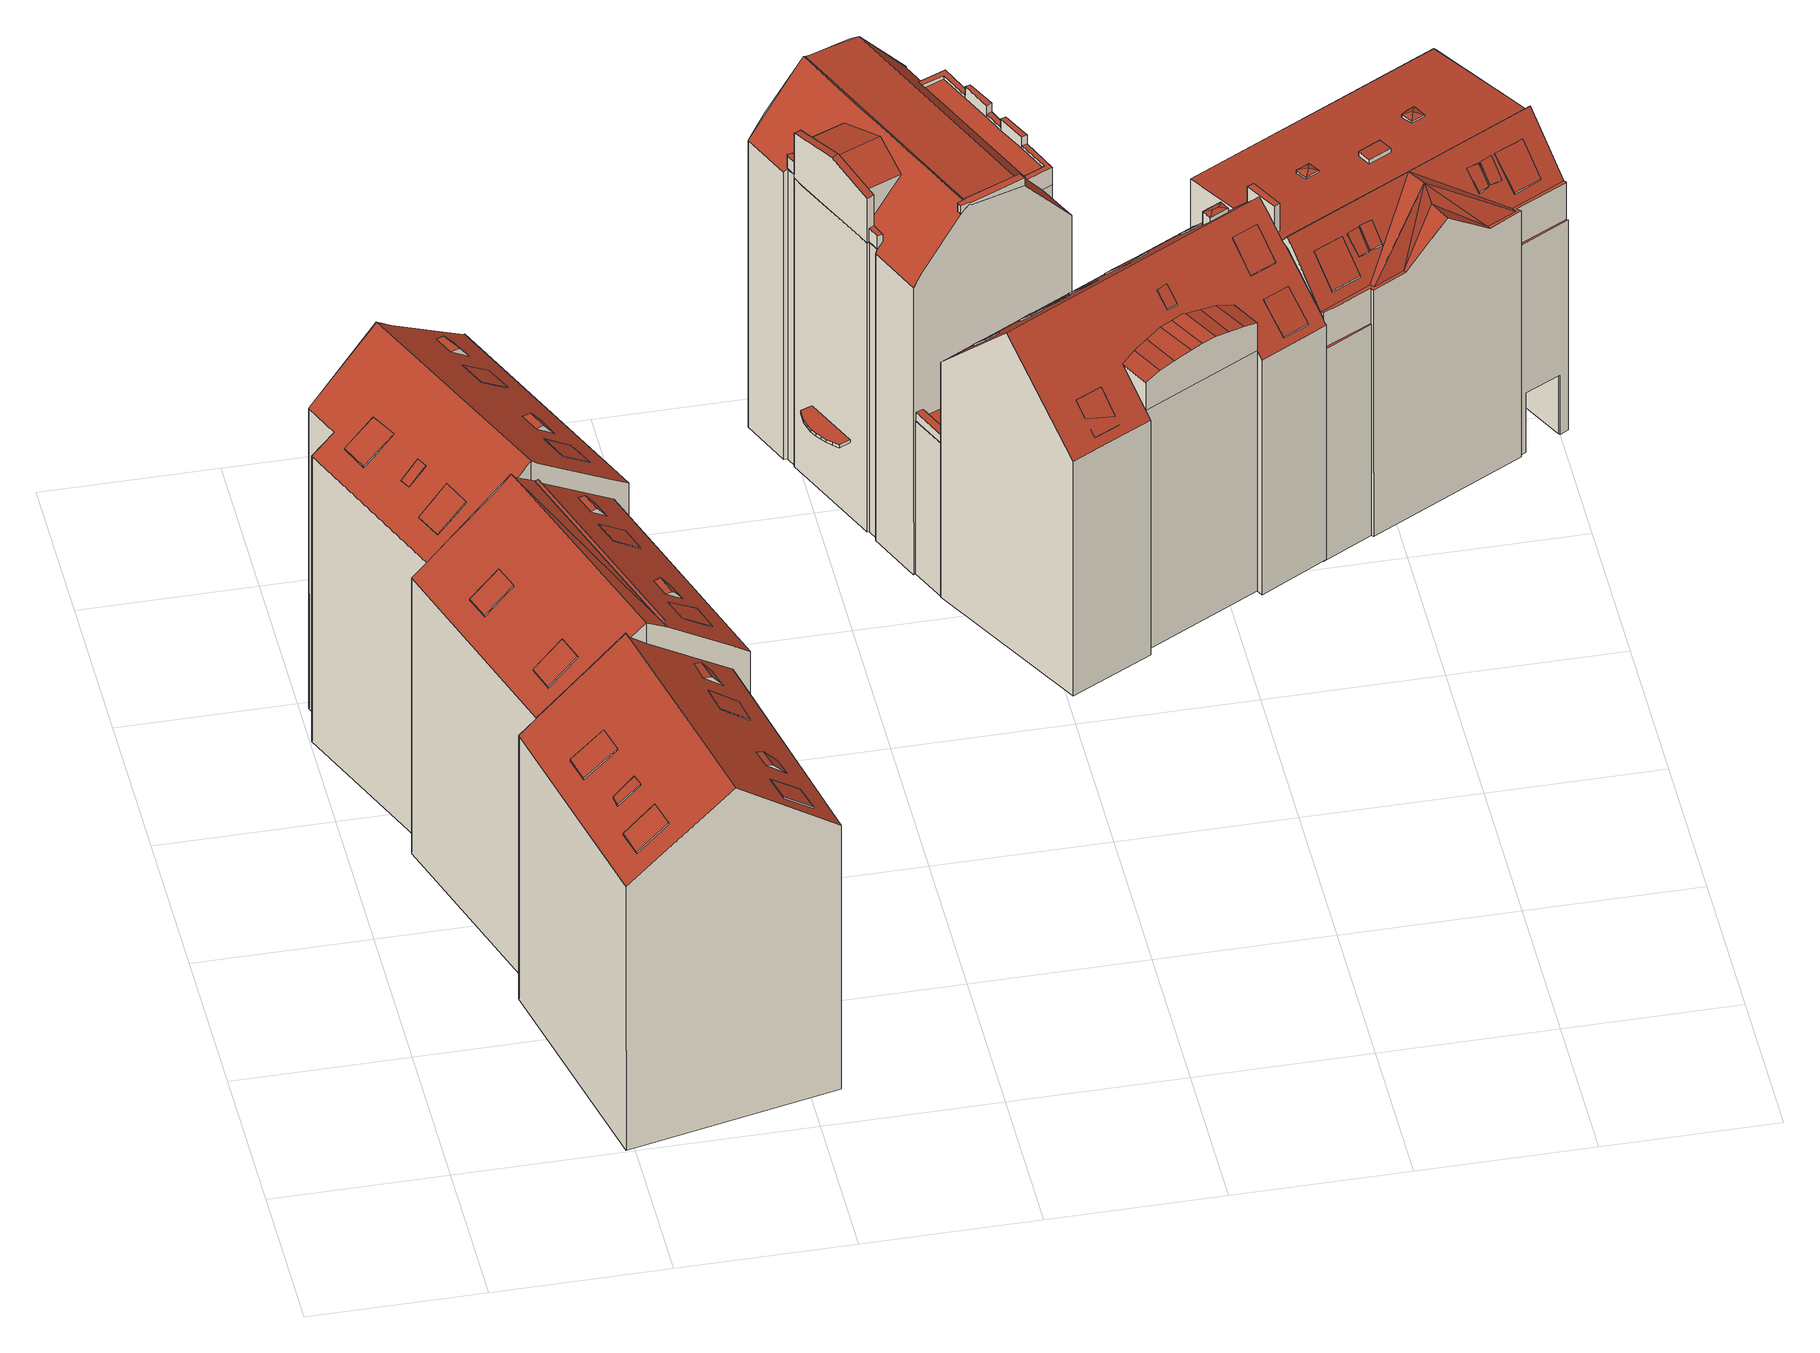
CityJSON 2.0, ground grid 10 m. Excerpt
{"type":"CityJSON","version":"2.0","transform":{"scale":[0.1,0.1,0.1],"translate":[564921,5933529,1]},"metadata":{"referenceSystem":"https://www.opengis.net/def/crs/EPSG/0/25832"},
"CityObjects":{
"building1":{"type":"Building","attributes":{"Grundfläche 2D":523.78,"Grundhöhe NN":1.44,"_sourceDataset":"Hamburg LoD3.0-HH Area 1 (2023), tile 6433","_sourceUrl":"https://suche.transparenz.hamburg.de/dataset/3d-gebaeudemodell-lod3-0-hh-hamburg5"},"children":["building1-1","building1-2","building1-3","building1-4","building1-5","building1-6","building1-7","building1-8","building1-9","building1-10","building1-11","building1-12","building1-13","building1-14","building1-15","building1-16","building1-17","building1-18","building1-19","building1-20","building1-21"],"geometry":[{"type":"Solid","lod":"3","boundaries":[[[[0,1,2,3,4,5]],[[6,7,8,9,10,5,4]],[[11,12,13,14,15,16,17,18]],[[19,20,21,15,14,22,23,24,25]],[[26,27,28,29,30,31]],[[26,31,32]],[[26,32,33,21,34,27]],[[35,36,37,38,7,39,40,3,41,34]],[[34,41,27]],[[3,40,4]],[[6,4,40,39]],[[6,39,7]],[[9,8,42,43]],[[44,10,9,43]],[[45,0,5,10,44]],[[46,1,0,45]],[[47,48,13,12,11,49]],[[50,22,14,13,48]],[[51,23,22,50]],[[52,24,23,51]],[[53,25,24,52]],[[21,33,15]],[[32,31,30,54,55,18,17,16,15,33]],[[49,11,18,55]],[[21,20,34]],[[35,34,20,19]],[[53,56,37,36,35,19,25]],[[38,37,56,42,8]],[[38,8,7]],[[3,2,41]],[[46,57,29,28,27,41,2,1]],[[54,30,29,57]],[[52,51,50,48,47,49,55,54,57,46,45,44,43,42,56,53]]]],"semantics":{"surfaces":[{"type":"RoofSurface"},{"type":"WallSurface"},{"type":"GroundSurface"}],"values":[[0,0,0,0,0,0,0,0,0,1,1,1,1,1,1,1,1,1,1,1,1,1,1,1,1,1,1,1,1,1,1,1,2]]}}]},
"building1-1":{"type":"BuildingInstallation","attributes":{"relationToConstruction":"outside","_sourceDataset":"Hamburg LoD3.0-HH Area 1 (2023), tile 6433","_sourceUrl":"https://suche.transparenz.hamburg.de/dataset/3d-gebaeudemodell-lod3-0-hh-hamburg5"},"parents":["building1"],"geometry":[{"type":"MultiSurface","lod":"3","boundaries":[[[58,59,60,61]],[[62,63,60,59]],[[60,63,64,61]],[[61,64,65,58]],[[58,65,62,59]]],"semantics":{"surfaces":[{"type":"RoofSurface"},{"type":"WallSurface"}],"values":[0,1,1,1,1]}}]},
"building1-2":{"type":"BuildingInstallation","attributes":{"relationToConstruction":"outside","_sourceDataset":"Hamburg LoD3.0-HH Area 1 (2023), tile 6433","_sourceUrl":"https://suche.transparenz.hamburg.de/dataset/3d-gebaeudemodell-lod3-0-hh-hamburg5"},"parents":["building1"],"geometry":[{"type":"MultiSurface","lod":"3","boundaries":[[[66,67,68,69]],[[70,69,68,71]],[[72,67,66,73]],[[73,66,69,70]],[[71,68,67,72]]],"semantics":{"surfaces":[{"type":"RoofSurface"},{"type":"WallSurface"}],"values":[0,1,1,1,1]}}]},
"building1-3":{"type":"BuildingInstallation","attributes":{"relationToConstruction":"outside","_sourceDataset":"Hamburg LoD3.0-HH Area 1 (2023), tile 6433","_sourceUrl":"https://suche.transparenz.hamburg.de/dataset/3d-gebaeudemodell-lod3-0-hh-hamburg5"},"parents":["building1"],"geometry":[{"type":"MultiSurface","lod":"3","boundaries":[[[74,75,76,77]],[[78,74,77,79]],[[80,75,74,78]],[[81,76,75,80]],[[79,77,76,81]]],"semantics":{"surfaces":[{"type":"RoofSurface"},{"type":"WallSurface"}],"values":[0,1,1,1,1]}}]},
"building1-4":{"type":"BuildingInstallation","attributes":{"relationToConstruction":"outside","_sourceDataset":"Hamburg LoD3.0-HH Area 1 (2023), tile 6433","_sourceUrl":"https://suche.transparenz.hamburg.de/dataset/3d-gebaeudemodell-lod3-0-hh-hamburg5"},"parents":["building1"],"geometry":[{"type":"MultiSurface","lod":"3","boundaries":[[[82,83,84,85]],[[86,82,85,87]],[[88,83,82,86]],[[89,84,83,88]],[[87,85,84,89]]],"semantics":{"surfaces":[{"type":"RoofSurface"},{"type":"WallSurface"}],"values":[0,1,1,1,1]}}]},
"building1-5":{"type":"BuildingInstallation","attributes":{"relationToConstruction":"outside","_sourceDataset":"Hamburg LoD3.0-HH Area 1 (2023), tile 6433","_sourceUrl":"https://suche.transparenz.hamburg.de/dataset/3d-gebaeudemodell-lod3-0-hh-hamburg5"},"parents":["building1"],"geometry":[{"type":"MultiSurface","lod":"3","boundaries":[[[90,91,92,93]],[[94,90,93,95]],[[96,91,90,94]],[[97,92,91,96]],[[95,93,92,97]]],"semantics":{"surfaces":[{"type":"RoofSurface"},{"type":"WallSurface"}],"values":[0,1,1,1,1]}}]},
"building1-6":{"type":"BuildingInstallation","attributes":{"relationToConstruction":"outside","_sourceDataset":"Hamburg LoD3.0-HH Area 1 (2023), tile 6433","_sourceUrl":"https://suche.transparenz.hamburg.de/dataset/3d-gebaeudemodell-lod3-0-hh-hamburg5"},"parents":["building1"],"geometry":[{"type":"MultiSurface","lod":"3","boundaries":[[[98,99,100,101]],[[102,100,99,103]],[[98,103,99]],[[102,104,101,100]]],"semantics":{"surfaces":[{"type":"RoofSurface"},{"type":"WallSurface"}],"values":[0,0,1,1]}}]},
"building1-7":{"type":"BuildingInstallation","attributes":{"relationToConstruction":"outside","_sourceDataset":"Hamburg LoD3.0-HH Area 1 (2023), tile 6433","_sourceUrl":"https://suche.transparenz.hamburg.de/dataset/3d-gebaeudemodell-lod3-0-hh-hamburg5"},"parents":["building1"],"geometry":[{"type":"MultiSurface","lod":"3","boundaries":[[[105,106,107,108]],[[109,107,106,110]],[[109,108,107]],[[105,110,106]]],"semantics":{"surfaces":[{"type":"RoofSurface"},{"type":"WallSurface"}],"values":[0,0,1,1]}}]},
"building1-8":{"type":"BuildingInstallation","attributes":{"relationToConstruction":"outside","_sourceDataset":"Hamburg LoD3.0-HH Area 1 (2023), tile 6433","_sourceUrl":"https://suche.transparenz.hamburg.de/dataset/3d-gebaeudemodell-lod3-0-hh-hamburg5"},"parents":["building1"],"geometry":[{"type":"MultiSurface","lod":"3","boundaries":[[[111,112,113,114]],[[115,113,112,116]],[[117,111,114,118]],[[116,112,111,117]],[[118,114,113,115]]],"semantics":{"surfaces":[{"type":"RoofSurface"},{"type":"WallSurface"}],"values":[0,1,1,1,1]}}]},
"building1-9":{"type":"BuildingInstallation","attributes":{"relationToConstruction":"outside","_sourceDataset":"Hamburg LoD3.0-HH Area 1 (2023), tile 6433","_sourceUrl":"https://suche.transparenz.hamburg.de/dataset/3d-gebaeudemodell-lod3-0-hh-hamburg5"},"parents":["building1"],"geometry":[{"type":"MultiSurface","lod":"3","boundaries":[[[119,120,121,122,123]],[[124,121,120,125]],[[123,126,125,120,119]],[[122,121,124]]],"semantics":{"surfaces":[{"type":"RoofSurface"},{"type":"WallSurface"}],"values":[0,0,1,1]}}]},
"building1-10":{"type":"BuildingInstallation","attributes":{"relationToConstruction":"outside","_sourceDataset":"Hamburg LoD3.0-HH Area 1 (2023), tile 6433","_sourceUrl":"https://suche.transparenz.hamburg.de/dataset/3d-gebaeudemodell-lod3-0-hh-hamburg5"},"parents":["building1"],"geometry":[{"type":"MultiSurface","lod":"3","boundaries":[[[127,128,129,130]],[[131,129,128,132]],[[131,130,129]],[[127,132,128]]],"semantics":{"surfaces":[{"type":"RoofSurface"},{"type":"WallSurface"}],"values":[0,0,1,1]}}]},
"building1-11":{"type":"BuildingInstallation","attributes":{"relationToConstruction":"outside","_sourceDataset":"Hamburg LoD3.0-HH Area 1 (2023), tile 6433","_sourceUrl":"https://suche.transparenz.hamburg.de/dataset/3d-gebaeudemodell-lod3-0-hh-hamburg5"},"parents":["building1"],"geometry":[{"type":"MultiSurface","lod":"3","boundaries":[[[133,134,135,136]],[[137,133,136,138]],[[139,134,133,137]],[[140,135,134,139]],[[138,136,135,140]]],"semantics":{"surfaces":[{"type":"RoofSurface"},{"type":"WallSurface"}],"values":[0,1,1,1,1]}}]},
"building1-12":{"type":"BuildingInstallation","attributes":{"relationToConstruction":"outside","_sourceDataset":"Hamburg LoD3.0-HH Area 1 (2023), tile 6433","_sourceUrl":"https://suche.transparenz.hamburg.de/dataset/3d-gebaeudemodell-lod3-0-hh-hamburg5"},"parents":["building1"],"geometry":[{"type":"MultiSurface","lod":"3","boundaries":[[[141,142,143,144,145,146]],[[147,141,146,145,148]],[[141,147,149,142]],[[150,151,144,143,142,149]],[[144,151,148,145]]],"semantics":{"surfaces":[{"type":"RoofSurface"},{"type":"WallSurface"}],"values":[0,1,1,1,1]}}]},
"building1-13":{"type":"BuildingInstallation","attributes":{"relationToConstruction":"outside","_sourceDataset":"Hamburg LoD3.0-HH Area 1 (2023), tile 6433","_sourceUrl":"https://suche.transparenz.hamburg.de/dataset/3d-gebaeudemodell-lod3-0-hh-hamburg5"},"parents":["building1"],"geometry":[{"type":"MultiSurface","lod":"3","boundaries":[[[152,153,154,155]],[[156,152,155,157]],[[158,153,152,156]],[[159,154,153,158]],[[157,155,154,159]]],"semantics":{"surfaces":[{"type":"RoofSurface"},{"type":"WallSurface"}],"values":[0,1,1,1,1]}}]},
"building1-14":{"type":"BuildingInstallation","attributes":{"relationToConstruction":"outside","_sourceDataset":"Hamburg LoD3.0-HH Area 1 (2023), tile 6433","_sourceUrl":"https://suche.transparenz.hamburg.de/dataset/3d-gebaeudemodell-lod3-0-hh-hamburg5"},"parents":["building1"],"geometry":[{"type":"MultiSurface","lod":"3","boundaries":[[[160,161,162,163]],[[164,160,163,165]],[[166,161,160,164]],[[167,162,161,166]],[[162,167,165,163]]],"semantics":{"surfaces":[{"type":"RoofSurface"},{"type":"WallSurface"}],"values":[0,1,1,1,1]}}]},
"building1-15":{"type":"BuildingInstallation","attributes":{"relationToConstruction":"outside","_sourceDataset":"Hamburg LoD3.0-HH Area 1 (2023), tile 6433","_sourceUrl":"https://suche.transparenz.hamburg.de/dataset/3d-gebaeudemodell-lod3-0-hh-hamburg5"},"parents":["building1"],"geometry":[{"type":"MultiSurface","lod":"3","boundaries":[[[168,169,170,171]],[[172,170,169,173]],[[172,171,170]],[[168,173,169]]],"semantics":{"surfaces":[{"type":"RoofSurface"},{"type":"WallSurface"}],"values":[0,0,1,1]}}]},
"building1-16":{"type":"BuildingInstallation","attributes":{"relationToConstruction":"outside","_sourceDataset":"Hamburg LoD3.0-HH Area 1 (2023), tile 6433","_sourceUrl":"https://suche.transparenz.hamburg.de/dataset/3d-gebaeudemodell-lod3-0-hh-hamburg5"},"parents":["building1"],"geometry":[{"type":"MultiSurface","lod":"3","boundaries":[[[174,175,176,177]],[[178,174,177,179]],[[174,178,180,175]],[[181,176,175,180]],[[176,181,179,177]]],"semantics":{"surfaces":[{"type":"RoofSurface"},{"type":"WallSurface"}],"values":[0,1,1,1,1]}}]},
"building1-17":{"type":"BuildingInstallation","attributes":{"relationToConstruction":"outside","_sourceDataset":"Hamburg LoD3.0-HH Area 1 (2023), tile 6433","_sourceUrl":"https://suche.transparenz.hamburg.de/dataset/3d-gebaeudemodell-lod3-0-hh-hamburg5"},"parents":["building1"],"geometry":[{"type":"MultiSurface","lod":"3","boundaries":[[[182,183,32,26]],[[32,183,31]],[[184,182,26,185]],[[31,183,182,184]]],"semantics":{"surfaces":[{"type":"RoofSurface"},{"type":"WallSurface"}],"values":[0,1,1,1]}}]},
"building1-18":{"type":"BuildingInstallation","attributes":{"relationToConstruction":"outside","_sourceDataset":"Hamburg LoD3.0-HH Area 1 (2023), tile 6433","_sourceUrl":"https://suche.transparenz.hamburg.de/dataset/3d-gebaeudemodell-lod3-0-hh-hamburg5"},"parents":["building1"],"geometry":[{"type":"MultiSurface","lod":"3","boundaries":[[[186,187,188,189,190]],[[188,191,192,189]],[[186,193,194,187]],[[195,191,188,187,194]],[[196,193,186,190,189,192]]],"semantics":{"surfaces":[{"type":"RoofSurface"},{"type":"WallSurface"}],"values":[0,1,1,1,1]}}]},
"building1-19":{"type":"BuildingInstallation","attributes":{"relationToConstruction":"outside","_sourceDataset":"Hamburg LoD3.0-HH Area 1 (2023), tile 6433","_sourceUrl":"https://suche.transparenz.hamburg.de/dataset/3d-gebaeudemodell-lod3-0-hh-hamburg5"},"parents":["building1"],"geometry":[{"type":"MultiSurface","lod":"3","boundaries":[[[197,198,199,200]],[[201,202,199,198,203]],[[199,202,204,200]],[[205,206,197,200,204]],[[197,206,203,198]]],"semantics":{"surfaces":[{"type":"RoofSurface"},{"type":"WallSurface"}],"values":[0,1,1,1,1]}}]},
"building1-20":{"type":"BuildingInstallation","attributes":{"relationToConstruction":"outside","_sourceDataset":"Hamburg LoD3.0-HH Area 1 (2023), tile 6433","_sourceUrl":"https://suche.transparenz.hamburg.de/dataset/3d-gebaeudemodell-lod3-0-hh-hamburg5"},"parents":["building1"],"geometry":[{"type":"MultiSurface","lod":"3","boundaries":[[[207,208,209,210]],[[208,211,212,213,209]],[[214,212,211,208,207]],[[215,210,209,213]]],"semantics":{"surfaces":[{"type":"RoofSurface"},{"type":"WallSurface"}],"values":[0,0,1,1]}}]},
"building1-21":{"type":"BuildingInstallation","attributes":{"relationToConstruction":"outside","_sourceDataset":"Hamburg LoD3.0-HH Area 1 (2023), tile 6433","_sourceUrl":"https://suche.transparenz.hamburg.de/dataset/3d-gebaeudemodell-lod3-0-hh-hamburg5"},"parents":["building1"],"geometry":[{"type":"MultiSurface","lod":"3","boundaries":[[[216,217,218,219]],[[220,216,219,221]],[[222,217,216,220]],[[223,218,217,222]],[[221,219,218,223]]],"semantics":{"surfaces":[{"type":"RoofSurface"},{"type":"WallSurface"}],"values":[0,1,1,1,1]}}]},
"building2":{"type":"Building","attributes":{"Grundfläche 2D":174.72,"Grundhöhe NN":6.78,"_sourceDataset":"Hamburg LoD3.0-HH Area 1 (2023), tile 6433","_sourceUrl":"https://suche.transparenz.hamburg.de/dataset/3d-gebaeudemodell-lod3-0-hh-hamburg5"},"children":["building2-1","building2-2","building2-3","building2-4","building2-5","building2-6","building2-7","building2-8","building2-9","building2-10","building2-11","building2-12"],"geometry":[{"type":"MultiSurface","lod":"3","boundaries":[[[224,225,226,227]],[[227,226,228,229]],[[230,231,232,233,234,235,236,237,238]],[[239,240,241,242,243,244,245,246,247,248]],[[249,250,251,252,253,254,235,234,255,256,257,258]],[[249,259,260,261,262,263,251,250]],[[263,262,264,262]],[[261,265,266,267,264,262]],[[268,269,270,271,272,273,274,275,276,277,278,279,280,264,267,266,265,281,282,283,284],[229,285,286,224,227]],[[279,263,262,264,280]],[[285,229,228]],[[286,225,224]],[[255,287,288,256]],[[287,289,290,288]],[[291,257,256,292]],[[293,294,260,259,249,258,257,291]],[[295,296,265,261,260,294]],[[297,298,282,281,265,296]],[[299,283,282,298]],[[300,284,283,299]],[[301,268,284,300]],[[302,269,268,301]],[[303,272,271,270,269,302]],[[304,273,272,303]],[[305,274,273,304]],[[306,275,274,305]],[[307,276,275,306]],[[308,247,246,245,244,243,242,309,310,252,251,263,279,278,277,276,307]],[[311,253,252,310]],[[312,313,253,311]],[[314,288,290,315,316,317,313,312]],[[292,256,288,314]],[[318,248,247,308]],[[319,241,240,239,248,318]],[[309,242,241,319]],[[307,306,305,304,303,302,301,300,299,298,297,296,295,294,293,291,292,314,312,311,310,309,319,318,308]]],"semantics":{"surfaces":[{"type":"RoofSurface"},{"type":"WallSurface"},{"type":"GroundSurface"}],"values":[0,0,0,0,0,0,0,0,0,0,1,1,1,1,1,1,1,1,1,1,1,1,1,1,1,1,1,1,1,1,1,1,1,1,1,2]}}]},
"building2-1":{"type":"BuildingInstallation","attributes":{"relationToConstruction":"outside","_sourceDataset":"Hamburg LoD3.0-HH Area 1 (2023), tile 6433","_sourceUrl":"https://suche.transparenz.hamburg.de/dataset/3d-gebaeudemodell-lod3-0-hh-hamburg5"},"parents":["building2"],"geometry":[{"type":"MultiSurface","lod":"3","boundaries":[[[320,321,322,323,324]],[[325,324,323,326,327]],[[323,322,269,270,271,272,326]],[[272,273,328,329,325,327,326]],[[228,226,225,286,330,331,320,324,325,329,332,285]],[[320,331,333,268,269,322,321]]],"semantics":{"surfaces":[{"type":"RoofSurface"},{"type":"WallSurface"}],"values":[0,0,1,1,1,1]}}]},
"building2-2":{"type":"BuildingInstallation","attributes":{"relationToConstruction":"outside","_sourceDataset":"Hamburg LoD3.0-HH Area 1 (2023), tile 6433","_sourceUrl":"https://suche.transparenz.hamburg.de/dataset/3d-gebaeudemodell-lod3-0-hh-hamburg5"},"parents":["building2"],"geometry":[{"type":"MultiSurface","lod":"3","boundaries":[[[334,335,336,337,338,339,340,341]],[[336,251,250,337]],[[337,250,262,338]],[[280,342,340,339,338,262]],[[340,342,278,341]],[[341,278,279,263,251,336,335,334]]],"semantics":{"surfaces":[{"type":"RoofSurface"},{"type":"WallSurface"}],"values":[0,1,1,1,1,1]}}]},
"building2-3":{"type":"BuildingInstallation","attributes":{"relationToConstruction":"outside","_sourceDataset":"Hamburg LoD3.0-HH Area 1 (2023), tile 6433","_sourceUrl":"https://suche.transparenz.hamburg.de/dataset/3d-gebaeudemodell-lod3-0-hh-hamburg5"},"parents":["building2"],"geometry":[{"type":"MultiSurface","lod":"3","boundaries":[[[343,344,345,346,347,348,349]],[[237,344,343,238]],[[236,235,346,345,344,237]],[[348,347,254,253,313]],[[313,317,349,348]]],"semantics":{"surfaces":[{"type":"RoofSurface"},{"type":"WallSurface"}],"values":[0,1,1,1,1]}}]},
"building2-4":{"type":"BuildingInstallation","attributes":{"relationToConstruction":"outside","_sourceDataset":"Hamburg LoD3.0-HH Area 1 (2023), tile 6433","_sourceUrl":"https://suche.transparenz.hamburg.de/dataset/3d-gebaeudemodell-lod3-0-hh-hamburg5"},"parents":["building2"],"geometry":[{"type":"MultiSurface","lod":"3","boundaries":[[[350,351,352,353]],[[351,350,316,315]],[[230,353,352,231]]],"semantics":{"surfaces":[{"type":"RoofSurface"},{"type":"WallSurface"}],"values":[0,1,1]}}]},
"building2-5":{"type":"BuildingInstallation","attributes":{"relationToConstruction":"outside","_sourceDataset":"Hamburg LoD3.0-HH Area 1 (2023), tile 6433","_sourceUrl":"https://suche.transparenz.hamburg.de/dataset/3d-gebaeudemodell-lod3-0-hh-hamburg5"},"parents":["building2"],"geometry":[{"type":"MultiSurface","lod":"3","boundaries":[[[354,355,356,357]],[[358,232,231,352,354,357]],[[354,352,351,355]],[[351,315,290,289,359,356,355]],[[356,359,358,357]]],"semantics":{"surfaces":[{"type":"RoofSurface"},{"type":"WallSurface"}],"values":[0,1,1,1,1]}}]},
"building2-6":{"type":"BuildingInstallation","attributes":{"relationToConstruction":"outside","_sourceDataset":"Hamburg LoD3.0-HH Area 1 (2023), tile 6433","_sourceUrl":"https://suche.transparenz.hamburg.de/dataset/3d-gebaeudemodell-lod3-0-hh-hamburg5"},"parents":["building2"],"geometry":[{"type":"MultiSurface","lod":"3","boundaries":[[[360,329,328,361]],[[273,274,361,328]],[[362,360,361,274]],[[360,362,332,329]]],"semantics":{"surfaces":[{"type":"RoofSurface"},{"type":"WallSurface"}],"values":[0,1,1,1]}}]},
"building2-7":{"type":"BuildingInstallation","attributes":{"relationToConstruction":"outside","_sourceDataset":"Hamburg LoD3.0-HH Area 1 (2023), tile 6433","_sourceUrl":"https://suche.transparenz.hamburg.de/dataset/3d-gebaeudemodell-lod3-0-hh-hamburg5"},"parents":["building2"],"geometry":[{"type":"MultiSurface","lod":"3","boundaries":[[[363,364,365,366]],[[353,230,238,343,363,366]],[[363,343,349,364]],[[350,365,364,349,317,316]],[[365,350,353,366]]],"semantics":{"surfaces":[{"type":"RoofSurface"},{"type":"WallSurface"}],"values":[0,1,1,1,1]}}]},
"building2-8":{"type":"BuildingInstallation","attributes":{"relationToConstruction":"outside","_sourceDataset":"Hamburg LoD3.0-HH Area 1 (2023), tile 6433","_sourceUrl":"https://suche.transparenz.hamburg.de/dataset/3d-gebaeudemodell-lod3-0-hh-hamburg5"},"parents":["building2"],"geometry":[{"type":"MultiSurface","lod":"3","boundaries":[[[359,367,368,369,370,358]],[[359,289,287,367]],[[367,287,255,368]],[[233,370,369,234]],[[232,358,370,233]]],"semantics":{"surfaces":[{"type":"RoofSurface"},{"type":"WallSurface"}],"values":[0,1,1,1,1]}}]},
"building2-9":{"type":"BuildingInstallation","attributes":{"relationToConstruction":"outside","_sourceDataset":"Hamburg LoD3.0-HH Area 1 (2023), tile 6433","_sourceUrl":"https://suche.transparenz.hamburg.de/dataset/3d-gebaeudemodell-lod3-0-hh-hamburg5"},"parents":["building2"],"geometry":[{"type":"MultiSurface","lod":"3","boundaries":[[[371,372,373,374]],[[374,240,241,371]],[[371,241,242,372]],[[372,242,243,373]],[[240,374,373,243]]],"semantics":{"surfaces":[{"type":"RoofSurface"},{"type":"WallSurface"}],"values":[0,1,1,1,1]}}]},
"building2-10":{"type":"BuildingInstallation","attributes":{"relationToConstruction":"outside","_sourceDataset":"Hamburg LoD3.0-HH Area 1 (2023), tile 6433","_sourceUrl":"https://suche.transparenz.hamburg.de/dataset/3d-gebaeudemodell-lod3-0-hh-hamburg5"},"parents":["building2"],"geometry":[{"type":"MultiSurface","lod":"3","boundaries":[[[375,376,377,378]],[[378,248,239,375]],[[375,239,246,376]],[[376,246,247,377]],[[377,247,248,378]]],"semantics":{"surfaces":[{"type":"RoofSurface"},{"type":"WallSurface"}],"values":[0,1,1,1,1]}}]},
"building2-11":{"type":"BuildingInstallation","attributes":{"relationToConstruction":"outside","_sourceDataset":"Hamburg LoD3.0-HH Area 1 (2023), tile 6433","_sourceUrl":"https://suche.transparenz.hamburg.de/dataset/3d-gebaeudemodell-lod3-0-hh-hamburg5"},"parents":["building2"],"geometry":[{"type":"MultiSurface","lod":"3","boundaries":[[[379,380,381,333,331]],[[382,380,379,383]],[[380,382,284,268,333,381]],[[383,379,331,330]]],"semantics":{"surfaces":[{"type":"RoofSurface"},{"type":"WallSurface"}],"values":[0,1,1,1]}}]},
"building2-12":{"type":"BuildingInstallation","attributes":{"relationToConstruction":"outside","_sourceDataset":"Hamburg LoD3.0-HH Area 1 (2023), tile 6433","_sourceUrl":"https://suche.transparenz.hamburg.de/dataset/3d-gebaeudemodell-lod3-0-hh-hamburg5"},"parents":["building2"],"geometry":[{"type":"MultiSurface","lod":"3","boundaries":[[[384,385,386,387,388,389,390,391,392,393,394,395]],[[396,385,384,397]],[[398,386,385,396]],[[399,387,386,398]],[[400,388,387,399]],[[401,389,388,400]],[[402,390,389,401]],[[403,391,390,402]],[[404,392,391,403]],[[405,393,392,404]],[[406,394,393,405]],[[407,395,394,406]],[[397,384,395,407]],[[403,402,401,400,399,398,396,397,407,406,405,404]]],"semantics":{"surfaces":[{"type":"RoofSurface"},{"type":"WallSurface"},{"type":"OuterCeilingSurface"}],"values":[0,1,1,1,1,1,1,1,1,1,1,1,1,2]}}]},
"building3":{"type":"Building","attributes":{"Grundfläche 2D":187.2,"Grundhöhe NN":6.89,"_sourceDataset":"Hamburg LoD3.0-HH Area 1 (2023), tile 6433","_sourceUrl":"https://suche.transparenz.hamburg.de/dataset/3d-gebaeudemodell-lod3-0-hh-hamburg5"},"children":["building3-1","building3-2","building3-3","building3-4","building3-5","building3-6","building3-7","building3-8","building3-9","building3-10","building3-11"],"geometry":[{"type":"Solid","lod":"3","boundaries":[[[[408,409,410,411]],[[412,413,409,408]],[[414,415,413,412]],[[416,417,415,414,418]],[[419,420,417,416]],[[421,422,420,419]],[[423,424,422,421]],[[425,426,424,423]],[[418,414,412,408,411,427,428,429,430,431,432,433,434,435,436,437,438,439,440,441,425,423,421,419,416]],[[438,437,442,443]],[[410,427,411]],[[425,441,426]],[[409,413,415,417,420,422,424,426,441,427,410]],[[444,439,438,443,445]],[[446,440,439,444]],[[447,441,440,446]],[[448,427,441,447]],[[449,428,427,448]],[[450,431,430,429,428,449]],[[451,452,453,454,455,456,442,437,436,435,434,433,432,431,450]],[[445,443,442,456]],[[447,446,444,445,456,455,454,453,452,451,450,449,448]]]],"semantics":{"surfaces":[{"type":"RoofSurface"},{"type":"WallSurface"},{"type":"GroundSurface"}],"values":[[0,0,0,0,0,0,0,0,0,0,1,1,1,1,1,1,1,1,1,1,1,2]]}}]},
"building3-1":{"type":"BuildingInstallation","attributes":{"relationToConstruction":"outside","_sourceDataset":"Hamburg LoD3.0-HH Area 1 (2023), tile 6433","_sourceUrl":"https://suche.transparenz.hamburg.de/dataset/3d-gebaeudemodell-lod3-0-hh-hamburg5"},"parents":["building3"],"geometry":[{"type":"MultiSurface","lod":"3","boundaries":[[[457,458,459,460]],[[461,459,458,462]],[[463,457,460,464]],[[464,460,459,461]],[[462,458,457,463]]],"semantics":{"surfaces":[{"type":"RoofSurface"},{"type":"WallSurface"}],"values":[0,1,1,1,1]}}]},
"building3-2":{"type":"BuildingInstallation","attributes":{"relationToConstruction":"outside","_sourceDataset":"Hamburg LoD3.0-HH Area 1 (2023), tile 6433","_sourceUrl":"https://suche.transparenz.hamburg.de/dataset/3d-gebaeudemodell-lod3-0-hh-hamburg5"},"parents":["building3"],"geometry":[{"type":"MultiSurface","lod":"3","boundaries":[[[465,466,467,468,469,470,471]],[[469,472,473,470]],[[473,474,475,465,471,470]],[[476,467,466,465,475,477]],[[467,476,472,469,468]]],"semantics":{"surfaces":[{"type":"RoofSurface"},{"type":"WallSurface"}],"values":[0,1,1,1,1]}}]},
"building3-3":{"type":"BuildingInstallation","attributes":{"relationToConstruction":"outside","_sourceDataset":"Hamburg LoD3.0-HH Area 1 (2023), tile 6433","_sourceUrl":"https://suche.transparenz.hamburg.de/dataset/3d-gebaeudemodell-lod3-0-hh-hamburg5"},"parents":["building3"],"geometry":[{"type":"MultiSurface","lod":"3","boundaries":[[[478,479,480,481]],[[481,482,483,478]],[[482,481,480,484]],[[485,479,478,483]],[[479,485,484,480]]],"semantics":{"surfaces":[{"type":"RoofSurface"},{"type":"WallSurface"}],"values":[0,1,1,1,1]}}]},
"building3-4":{"type":"BuildingInstallation","attributes":{"relationToConstruction":"outside","_sourceDataset":"Hamburg LoD3.0-HH Area 1 (2023), tile 6433","_sourceUrl":"https://suche.transparenz.hamburg.de/dataset/3d-gebaeudemodell-lod3-0-hh-hamburg5"},"parents":["building3"],"geometry":[{"type":"MultiSurface","lod":"3","boundaries":[[[486,487,488,489]],[[489,488,490]],[[491,487,486]],[[490,488,487,491]],[[492,486,489,493]],[[494,491,486,492]],[[495,490,491,494]],[[493,489,490,495]]],"semantics":{"surfaces":[{"type":"RoofSurface"},{"type":"WallSurface"}],"values":[0,0,0,0,1,1,1,1]}}]},
"building3-5":{"type":"BuildingInstallation","attributes":{"relationToConstruction":"outside","_sourceDataset":"Hamburg LoD3.0-HH Area 1 (2023), tile 6433","_sourceUrl":"https://suche.transparenz.hamburg.de/dataset/3d-gebaeudemodell-lod3-0-hh-hamburg5"},"parents":["building3"],"geometry":[{"type":"MultiSurface","lod":"3","boundaries":[[[496,497,498,499]],[[500,497,496,501]],[[501,496,499,502]],[[498,497,500,503]],[[502,499,498,503]]],"semantics":{"surfaces":[{"type":"RoofSurface"},{"type":"WallSurface"}],"values":[0,1,1,1,1]}}]},
"building3-6":{"type":"BuildingInstallation","attributes":{"relationToConstruction":"outside","_sourceDataset":"Hamburg LoD3.0-HH Area 1 (2023), tile 6433","_sourceUrl":"https://suche.transparenz.hamburg.de/dataset/3d-gebaeudemodell-lod3-0-hh-hamburg5"},"parents":["building3"],"geometry":[{"type":"MultiSurface","lod":"3","boundaries":[[[504,505,506,507]],[[508,505,504,509]],[[509,504,507,510]],[[511,506,505,508]],[[510,507,506,511]]],"semantics":{"surfaces":[{"type":"RoofSurface"},{"type":"WallSurface"}],"values":[0,1,1,1,1]}}]},
"building3-7":{"type":"BuildingInstallation","attributes":{"relationToConstruction":"outside","_sourceDataset":"Hamburg LoD3.0-HH Area 1 (2023), tile 6433","_sourceUrl":"https://suche.transparenz.hamburg.de/dataset/3d-gebaeudemodell-lod3-0-hh-hamburg5"},"parents":["building3"],"geometry":[{"type":"MultiSurface","lod":"3","boundaries":[[[512,513,514,515]],[[516,512,515,517]],[[518,513,512,516]],[[519,514,513,518]],[[517,515,514,519]]],"semantics":{"surfaces":[{"type":"RoofSurface"},{"type":"WallSurface"}],"values":[0,1,1,1,1]}}]},
"building3-8":{"type":"BuildingInstallation","attributes":{"relationToConstruction":"outside","_sourceDataset":"Hamburg LoD3.0-HH Area 1 (2023), tile 6433","_sourceUrl":"https://suche.transparenz.hamburg.de/dataset/3d-gebaeudemodell-lod3-0-hh-hamburg5"},"parents":["building3"],"geometry":[{"type":"MultiSurface","lod":"3","boundaries":[[[520,521,522,523]],[[524,520,523,525]],[[526,521,520,524]],[[527,522,521,526]],[[525,523,522,527]]],"semantics":{"surfaces":[{"type":"RoofSurface"},{"type":"WallSurface"}],"values":[0,1,1,1,1]}}]},
"building3-9":{"type":"BuildingInstallation","attributes":{"relationToConstruction":"outside","_sourceDataset":"Hamburg LoD3.0-HH Area 1 (2023), tile 6433","_sourceUrl":"https://suche.transparenz.hamburg.de/dataset/3d-gebaeudemodell-lod3-0-hh-hamburg5"},"parents":["building3"],"geometry":[{"type":"MultiSurface","lod":"3","boundaries":[[[528,529,530,531]],[[532,528,531,533]],[[534,529,528,532]],[[535,530,529,534]],[[533,531,530,535]]],"semantics":{"surfaces":[{"type":"RoofSurface"},{"type":"WallSurface"}],"values":[0,1,1,1,1]}}]},
"building3-10":{"type":"BuildingInstallation","attributes":{"relationToConstruction":"outside","_sourceDataset":"Hamburg LoD3.0-HH Area 1 (2023), tile 6433","_sourceUrl":"https://suche.transparenz.hamburg.de/dataset/3d-gebaeudemodell-lod3-0-hh-hamburg5"},"parents":["building3"],"geometry":[{"type":"MultiSurface","lod":"3","boundaries":[[[536,537,538,539]],[[540,538,537,541]],[[542,539,538,540]],[[539,542,543,536]],[[541,537,536,543]]],"semantics":{"surfaces":[{"type":"RoofSurface"},{"type":"WallSurface"}],"values":[0,1,1,1,1]}}]},
"building3-11":{"type":"BuildingInstallation","attributes":{"relationToConstruction":"outside","_sourceDataset":"Hamburg LoD3.0-HH Area 1 (2023), tile 6433","_sourceUrl":"https://suche.transparenz.hamburg.de/dataset/3d-gebaeudemodell-lod3-0-hh-hamburg5"},"parents":["building3"],"geometry":[{"type":"MultiSurface","lod":"3","boundaries":[[[544,545,546,547]],[[548,544,547,549]],[[550,545,544,548]],[[551,546,545,550]],[[549,547,546,551]]],"semantics":{"surfaces":[{"type":"RoofSurface"},{"type":"WallSurface"}],"values":[0,1,1,1,1]}}]},
"building4":{"type":"Building","attributes":{"Grundfläche 2D":161.04,"Grundhöhe NN":6.7,"_sourceDataset":"Hamburg LoD3.0-HH Area 1 (2023), tile 6433","_sourceUrl":"https://suche.transparenz.hamburg.de/dataset/3d-gebaeudemodell-lod3-0-hh-hamburg5"},"children":["building4-1","building4-2","building4-3","building4-4","building4-5","building4-6","building4-7","building4-8","building4-9","building4-10"],"geometry":[{"type":"Solid","lod":"3","boundaries":[[[[552,553,554,555,556,557,558,559,560,561]],[[561,560,562,563]],[[562,564,565,566,567,563]],[[568,569,566,565,570,571,572]],[[563,567,573,574]],[[575,576,577,578,579,580,574,573,581,582]],[[579,578,583,584]],[[584,583,554,553]],[[580,585,563,574]],[[561,563,585,552]],[[552,585,553]],[[585,580,579]],[[584,585,579]],[[585,584,553]],[[586,587,588,589]],[[590,591,592,593]],[[560,559,558,591,594,595]],[[596,597,598,571,570,565,564,562,560,595,599]],[[598,600,601,602,603,604,572,571]],[[605,606,607,608,609,588,581,573,567,566,569,568,572,604]],[[576,575,582,581,588,587]],[[610,611,577,576,587,586]],[[612,555,554,583,578,577,611]],[[592,557,556,555,612,613,593]],[[558,557,592,591]],[[614,589,588,609]],[[610,586,589,614]],[[613,615,616,617,618,619,590,593]],[[594,591,590,619]],[[602,620,621,603]],[[600,622,623,601]],[[620,616,615,621]],[[617,623,622,618]],[[614,609,608,607,606,605,604,603,621,615,613,612,611,610]],[[597,596,599,595,594,619,618,622,600,598]],[[617,616,620,602,601,623]]]],"semantics":{"surfaces":[{"type":"RoofSurface"},{"type":"WallSurface"},{"type":"GroundSurface"},{"type":"OuterCeilingSurface"}],"values":[[0,0,0,0,0,0,0,0,0,0,0,0,0,0,0,0,1,1,1,1,1,1,1,1,1,1,1,1,1,1,1,1,1,2,2,3]]}}]},
"building4-1":{"type":"BuildingInstallation","attributes":{"relationToConstruction":"outside","_sourceDataset":"Hamburg LoD3.0-HH Area 1 (2023), tile 6433","_sourceUrl":"https://suche.transparenz.hamburg.de/dataset/3d-gebaeudemodell-lod3-0-hh-hamburg5"},"parents":["building4"],"geometry":[{"type":"MultiSurface","lod":"3","boundaries":[[[624,625,626,627]],[[628,625,624,629]],[[629,624,627,630]],[[631,626,625,628]],[[630,627,626,631]]],"semantics":{"surfaces":[{"type":"RoofSurface"},{"type":"WallSurface"}],"values":[0,1,1,1,1]}}]},
"building4-2":{"type":"BuildingInstallation","attributes":{"relationToConstruction":"outside","_sourceDataset":"Hamburg LoD3.0-HH Area 1 (2023), tile 6433","_sourceUrl":"https://suche.transparenz.hamburg.de/dataset/3d-gebaeudemodell-lod3-0-hh-hamburg5"},"parents":["building4"],"geometry":[{"type":"MultiSurface","lod":"3","boundaries":[[[632,633,634,635]],[[636,632,635,637]],[[638,633,632,636]],[[639,634,633,638]],[[637,635,634,639]]],"semantics":{"surfaces":[{"type":"RoofSurface"},{"type":"WallSurface"}],"values":[0,1,1,1,1]}}]},
"building4-3":{"type":"BuildingInstallation","attributes":{"relationToConstruction":"outside","_sourceDataset":"Hamburg LoD3.0-HH Area 1 (2023), tile 6433","_sourceUrl":"https://suche.transparenz.hamburg.de/dataset/3d-gebaeudemodell-lod3-0-hh-hamburg5"},"parents":["building4"],"geometry":[{"type":"MultiSurface","lod":"3","boundaries":[[[640,641,642,643]],[[641,569,644,642]],[[644,645,643,642]],[[643,645,568,640]],[[640,568,569,641]]],"semantics":{"surfaces":[{"type":"RoofSurface"},{"type":"WallSurface"}],"values":[0,1,1,1,1]}}]},
"building4-4":{"type":"BuildingInstallation","attributes":{"relationToConstruction":"outside","_sourceDataset":"Hamburg LoD3.0-HH Area 1 (2023), tile 6433","_sourceUrl":"https://suche.transparenz.hamburg.de/dataset/3d-gebaeudemodell-lod3-0-hh-hamburg5"},"parents":["building4"],"geometry":[{"type":"MultiSurface","lod":"3","boundaries":[[[646,647,648,649]],[[650,648,647,651]],[[652,648,650,653]],[[654,649,648,652]],[[646,649,655,656,647]],[[651,647,656,657,650]],[[653,650,657,658,652]],[[652,658,659,655,649,654]]],"semantics":{"surfaces":[{"type":"RoofSurface"},{"type":"WallSurface"}],"values":[0,0,0,0,1,1,1,1]}}]},
"building4-5":{"type":"BuildingInstallation","attributes":{"relationToConstruction":"outside","_sourceDataset":"Hamburg LoD3.0-HH Area 1 (2023), tile 6433","_sourceUrl":"https://suche.transparenz.hamburg.de/dataset/3d-gebaeudemodell-lod3-0-hh-hamburg5"},"parents":["building4"],"geometry":[{"type":"MultiSurface","lod":"3","boundaries":[[[660,661,662,663]],[[664,665,661,660]],[[666,661,665,667]],[[668,662,661,666]],[[669,670,660,663,662,671]],[[672,673,665,664,660,670]],[[674,675,666,667,665,673]],[[676,671,662,668,666,675]]],"semantics":{"surfaces":[{"type":"RoofSurface"},{"type":"WallSurface"}],"values":[0,0,0,0,1,1,1,1]}}]},
"building4-6":{"type":"BuildingInstallation","attributes":{"relationToConstruction":"outside","_sourceDataset":"Hamburg LoD3.0-HH Area 1 (2023), tile 6433","_sourceUrl":"https://suche.transparenz.hamburg.de/dataset/3d-gebaeudemodell-lod3-0-hh-hamburg5"},"parents":["building4"],"geometry":[{"type":"MultiSurface","lod":"3","boundaries":[[[677,678,679,680]],[[681,679,678,682]],[[683,680,679,681]],[[680,683,684,677]],[[677,684,682,678]]],"semantics":{"surfaces":[{"type":"RoofSurface"},{"type":"WallSurface"}],"values":[0,1,1,1,1]}}]},
"building4-7":{"type":"BuildingInstallation","attributes":{"relationToConstruction":"outside","_sourceDataset":"Hamburg LoD3.0-HH Area 1 (2023), tile 6433","_sourceUrl":"https://suche.transparenz.hamburg.de/dataset/3d-gebaeudemodell-lod3-0-hh-hamburg5"},"parents":["building4"],"geometry":[{"type":"MultiSurface","lod":"3","boundaries":[[[685,686,687,688]],[[689,688,687,690]],[[690,687,686,691]],[[691,686,685,692]],[[692,685,688,689]]],"semantics":{"surfaces":[{"type":"RoofSurface"},{"type":"WallSurface"}],"values":[0,1,1,1,1]}}]},
"building4-8":{"type":"BuildingInstallation","attributes":{"relationToConstruction":"outside","_sourceDataset":"Hamburg LoD3.0-HH Area 1 (2023), tile 6433","_sourceUrl":"https://suche.transparenz.hamburg.de/dataset/3d-gebaeudemodell-lod3-0-hh-hamburg5"},"parents":["building4"],"geometry":[{"type":"MultiSurface","lod":"3","boundaries":[[[693,694,695,696]],[[694,697,698,695]],[[699,696,695,698]],[[700,693,696,699]],[[693,700,697,694]]],"semantics":{"surfaces":[{"type":"RoofSurface"},{"type":"WallSurface"}],"values":[0,1,1,1,1]}}]},
"building4-9":{"type":"BuildingInstallation","attributes":{"relationToConstruction":"outside","_sourceDataset":"Hamburg LoD3.0-HH Area 1 (2023), tile 6433","_sourceUrl":"https://suche.transparenz.hamburg.de/dataset/3d-gebaeudemodell-lod3-0-hh-hamburg5"},"parents":["building4"],"geometry":[{"type":"MultiSurface","lod":"3","boundaries":[[[701,702,703,704]],[[705,701,704,706]],[[707,702,701,705]],[[708,703,702,707]],[[706,704,703,708]]],"semantics":{"surfaces":[{"type":"RoofSurface"},{"type":"WallSurface"}],"values":[0,1,1,1,1]}}]},
"building4-10":{"type":"BuildingInstallation","attributes":{"relationToConstruction":"outside","_sourceDataset":"Hamburg LoD3.0-HH Area 1 (2023), tile 6433","_sourceUrl":"https://suche.transparenz.hamburg.de/dataset/3d-gebaeudemodell-lod3-0-hh-hamburg5"},"parents":["building4"],"geometry":[{"type":"MultiSurface","lod":"3","boundaries":[[[709,710,711,712]],[[713,712,711,714]],[[715,710,709,716]],[[714,711,710,715]],[[716,709,712,713]]],"semantics":{"surfaces":[{"type":"RoofSurface"},{"type":"WallSurface"}],"values":[0,1,1,1,1]}}]}
},
"vertices":[
[217,28,185],[187,167,185],[137,151,224],[128,149,231],[127,148,232],[157,14,232],[126,152,232],[99,145,211],[75,139,192],[65,136,185],[95,1,185],[101,452,199],[100,452,199],[55,422,237],[46,418,244],[103,288,244],[107,289,241],[152,309,206],[161,313,199],[92,287,236],[93,284,236],[95,284,237],[5,395,210],[14,373,210],[1,368,200],[43,269,199],[147,160,230],[149,155,230],[187,167,201],[197,170,193],[152,309,193],[107,289,228],[105,288,230],[103,288,231],[93,284,238],[92,287,238],[43,269,200],[34,266,193],[75,139,193],[126,152,231],[127,148,231],[137,151,238],[75,139,4],[65,136,4],[95,1,4],[217,28,4],[187,167,4],[100,452,4],[55,422,4],[101,452,4],[5,395,4],[14,373,4],[1,368,4],[43,269,4],[152,309,4],[161,313,4],[34,266,4],[197,170,4],
[108,86,209],[104,103,209],[85,99,195],[89,82,195],[104,103,208],[85,99,194],[89,82,194],[108,86,208],
[100,59,199],[101,52,199],[114,55,209],[112,62,209],[112,62,208],[114,55,208],[101,52,198],[100,59,198],
[100,33,195],[104,16,195],[122,20,209],[118,37,209],[100,33,194],[118,37,208],[104,16,194],[122,20,208],
[168,108,209],[185,111,196],[182,127,196],[165,124,209],[168,108,208],[165,124,208],[185,111,195],[182,127,195],
[186,29,209],[203,33,196],[199,49,196],[182,45,209],[186,29,208],[182,45,208],[203,33,195],[199,49,195],
[183,60,206],[187,61,205],[184,73,205],[180,72,206],[192,75,196],[195,63,196],[184,73,202],
[165,138,206],[170,139,205],[167,152,205],[163,151,206],[174,153,196],[177,141,196],
[40,323,213],[43,317,213],[53,322,222],[50,328,222],[53,322,221],[43,317,212],[40,323,212],[50,328,221],
[121,345,219],[122,345,219],[117,357,219],[112,355,219],[117,343,219],[124,360,210],[129,348,209],[121,345,215],
[86,415,219],[91,417,219],[85,429,219],[80,427,219],[92,432,210],[97,420,210],
[44,297,208],[51,281,208],[68,288,222],[61,305,222],[44,297,207],[61,305,221],[51,281,207],[68,288,221],
[142,322,209],[135,338,209],[129,335,214],[119,331,222],[126,315,222],[141,322,210],[142,322,208],[126,315,221],[135,338,208],[129,335,213],[119,331,221],
[112,392,209],[105,408,209],[89,401,221],[96,385,221],[112,392,208],[96,385,220],[105,408,208],[89,401,220],
[17,360,209],[24,343,209],[42,351,222],[34,367,222],[17,360,208],[34,367,221],[24,343,208],[42,351,221],
[133,277,213],[137,279,213],[133,291,213],[129,290,213],[139,293,205],[143,281,205],
[79,167,203],[84,151,203],[101,157,216],[96,173,216],[79,167,202],[96,173,215],[84,151,202],[101,157,215],
[149,161,230],[107,289,230],[149,161,228],[147,160,229],
[157,192,216],[162,177,216],[179,182,204],[174,198,204],[168,196,208],[179,182,203],[174,198,203],[157,192,215],[162,177,215],[177,182,204],[168,196,207],
[80,222,216],[75,237,216],[58,231,203],[63,216,203],[67,235,209],[58,231,202],[75,237,215],[63,216,202],[77,221,213],[80,222,215],
[158,202,213],[162,203,213],[158,216,213],[154,214,213],[163,204,212],[169,206,204],[164,218,205],[163,204,209],[155,215,211],
[139,248,216],[155,253,204],[150,269,204],[134,263,216],[139,248,215],[134,263,215],[155,253,203],[150,269,203],
[312,480,286],[291,471,286],[302,447,292],[327,458,292],[312,423,286],[333,432,286],[397,482,265],[392,494,265],[384,512,265],[376,530,265],[365,525,265],[402,441,265],[410,444,265],[413,446,265],[405,465,265],[343,355,163],[388,380,163],[391,382,163],[383,400,163],[380,398,163],[362,390,163],[361,390,163],[333,378,163],[329,376,163],[339,353,163],[333,543,291],[392,408,291],[394,404,291],[422,417,255],[411,441,255],[403,438,265],[364,529,265],[371,532,255],[361,555,255],[361,555,256],[328,541,292],[305,531,293],[301,529,294],[360,394,294],[362,390,294],[340,436,295],[300,528,295],[319,483,295],[330,459,295],[285,476,257],[284,476,256],[287,469,256],[308,422,256],[311,415,256],[312,415,257],[315,408,257],[314,407,255],[328,375,255],[333,378,262],[356,388,290],[361,390,295],[359,393,295],[277,518,268],[267,513,255],[280,483,255],[282,483,257],[312,423,261],[291,471,261],[378,535,265],[378,535,255],[387,513,265],[387,513,255],[361,555,58],[371,532,58],[328,541,58],[305,531,58],[301,529,58],[300,528,58],[277,518,58],[267,513,58],[280,483,58],[282,483,58],[285,476,58],[284,476,58],[311,415,58],[312,415,58],[315,408,58],[314,407,58],[328,375,58],[329,376,58],[383,400,58],[422,417,58],[411,441,58],[417,444,58],[417,444,255],[378,535,58],[395,496,255],[400,483,255],[408,466,255],[339,353,58],[391,382,58],
[288,478,287],[285,476,287],[284,476,287],[298,445,293],[302,447,293],[315,417,287],[311,415,287],[312,415,287],[312,415,266],[315,417,266],[288,478,261],[288,478,266],[315,417,261],[285,476,266],
[361,390,296],[362,390,296],[394,404,296],[392,408,296],[360,394,296],[359,393,296],[355,391,296],[356,388,296],[355,391,290],
[405,465,267],[413,446,267],[410,444,267],[401,440,267],[402,437,267],[417,444,267],[408,466,267],
[400,483,267],[395,496,267],[392,494,267],[397,482,267],
[392,494,273],[395,496,273],[387,513,273],[384,512,273],[384,512,267],[387,513,267],
[318,409,266],[315,408,266],[318,409,261],
[405,465,273],[408,466,273],[400,483,273],[397,482,273],
[378,535,267],[362,528,267],[363,525,267],[376,530,267],
[391,382,171],[383,400,171],[380,398,171],[388,380,171],
[343,355,169],[333,378,169],[329,376,169],[339,353,169],
[285,485,266],[282,484,266],[282,483,266],[282,484,257],[285,485,261],
[305,429,111],[291,461,111],[284,458,111],[284,454,111],[284,450,111],[285,446,111],[286,442,111],[288,438,111],[290,435,111],[292,432,111],[295,429,111],[298,426,111],[291,461,109],[305,429,109],[284,458,109],[284,454,109],[284,450,109],[285,446,109],[286,442,109],[288,438,109],[290,435,109],[292,432,109],[295,429,109],[298,426,109],
[484,339,246],[495,319,246],[503,324,243],[494,341,243],[475,336,247],[486,315,247],[466,332,249],[478,310,249],[458,328,249],[470,306,249],[464,332,249],[451,324,249],[463,302,249],[442,318,247],[453,297,247],[434,311,246],[444,292,246],[426,305,243],[435,287,243],[503,324,224],[505,320,220],[521,329,220],[535,337,220],[544,342,220],[543,343,222],[543,345,223],[542,346,225],[529,371,252],[527,373,255],[518,390,274],[364,306,274],[390,258,220],[437,283,220],[435,287,224],[493,437,220],[338,353,220],[390,258,59],[338,353,59],[437,283,59],[435,287,59],[503,324,59],[505,320,59],[544,342,59],[543,343,59],[543,345,59],[542,346,59],[529,371,59],[527,373,59],[493,437,59],
[462,335,254],[458,343,262],[452,339,262],[456,332,254],[452,339,261],[458,343,261],[462,335,253],[456,332,253],
[511,346,240],[513,342,236],[519,332,224],[521,333,224],[534,340,224],[526,354,240],[517,349,240],[534,340,223],[526,354,239],[517,349,239],[511,346,239],[519,332,223],[513,342,235],
[412,292,240],[397,284,240],[404,270,224],[419,278,224],[419,278,223],[412,292,239],[404,270,223],[397,284,239],
[489,399,261],[494,398,262],[498,400,262],[500,405,261],[503,399,261],[492,393,261],[489,399,251],[500,405,251],[492,393,258],[503,399,258],
[452,411,224],[437,403,224],[445,389,240],[459,397,240],[437,403,223],[452,411,223],[459,397,239],[445,389,239],
[514,377,266],[499,369,266],[506,355,250],[521,363,250],[499,369,265],[514,377,265],[521,363,249],[506,355,249],
[414,387,227],[421,373,242],[428,377,242],[421,390,227],[414,387,226],[421,390,226],[421,373,241],[428,377,241],
[493,414,241],[488,423,231],[481,419,231],[485,410,241],[493,414,240],[485,410,240],[488,423,230],[481,419,230],
[368,346,241],[363,355,231],[355,351,231],[360,342,241],[368,346,240],[360,342,240],[363,355,230],[355,351,230],
[411,369,241],[406,378,231],[399,374,231],[403,365,241],[399,374,230],[406,378,230],[403,365,240],[411,369,240],
[395,361,241],[390,370,231],[383,366,231],[388,357,241],[395,361,240],[388,357,240],[390,370,230],[383,366,230],
[660,407,226],[643,398,226],[644,396,226],[663,407,226],[662,408,226],[661,409,226],[691,425,226],[691,426,226],[690,427,226],[659,410,226],[677,451,260],[603,411,260],[677,452,259],[675,454,256],[527,373,256],[529,371,260],[513,398,254],[524,379,256],[640,519,250],[639,520,250],[491,440,250],[542,346,226],[572,363,226],[570,359,226],[572,360,226],[573,358,226],[593,369,226],[592,371,226],[574,361,226],[543,345,226],[553,350,226],[618,382,249],[612,395,249],[609,400,260],[572,359,202],[572,360,202],[543,345,202],[543,343,202],[692,424,201],[691,425,201],[661,409,201],[662,408,201],[691,425,57],[691,426,57],[677,452,57],[640,519,57],[639,520,57],[677,451,57],[637,519,57],[637,519,98],[617,508,98],[617,508,57],[491,440,57],[524,379,57],[527,373,57],[529,371,57],[542,346,57],[543,345,57],[572,359,57],[573,358,57],[663,407,57],[662,408,57],[543,343,57],[666,410,57],[666,410,98],[687,421,98],[687,421,57],[692,424,57],[665,411,98],[665,411,57],[686,422,57],[686,422,98],
[648,416,239],[655,419,239],[651,427,250],[644,423,250],[655,419,238],[648,416,238],[644,423,249],[651,427,249],
[598,434,258],[594,443,257],[581,436,257],[585,427,258],[598,434,255],[585,427,255],[594,443,254],[581,436,254],
[513,398,275],[524,379,275],[527,381,275],[517,400,275],[527,381,256],[517,400,254],
[620,465,255],[618,469,255],[616,463,257],[622,461,255],[610,464,255],[614,467,255],[614,457,255],[612,461,255],[618,459,255],[622,461,254],[618,469,253],[610,464,253],[614,457,254],[618,459,254],
[554,434,255],[552,428,257],[558,427,255],[556,430,255],[550,432,255],[546,430,255],[550,423,255],[548,426,255],[554,425,255],[556,430,253],[554,434,253],[558,427,254],[550,432,253],[546,430,253],[548,426,253],[550,423,254],[554,425,254],
[560,377,250],[543,368,250],[550,355,232],[567,364,232],[550,355,231],[543,368,249],[567,364,231],[560,377,249],
[575,376,239],[582,379,239],[578,387,250],[571,384,250],[571,384,249],[578,387,249],[582,379,238],[575,376,238],
[670,437,250],[653,428,250],[661,415,232],[677,424,232],[653,428,249],[661,415,231],[677,424,231],[670,437,249],
[641,411,239],[647,415,239],[643,422,250],[636,419,250],[641,411,238],[636,419,249],[647,415,238],[643,422,249],
[568,372,239],[574,375,239],[570,383,250],[563,379,250],[563,379,249],[570,383,249],[574,375,238],[568,372,238]
]}
